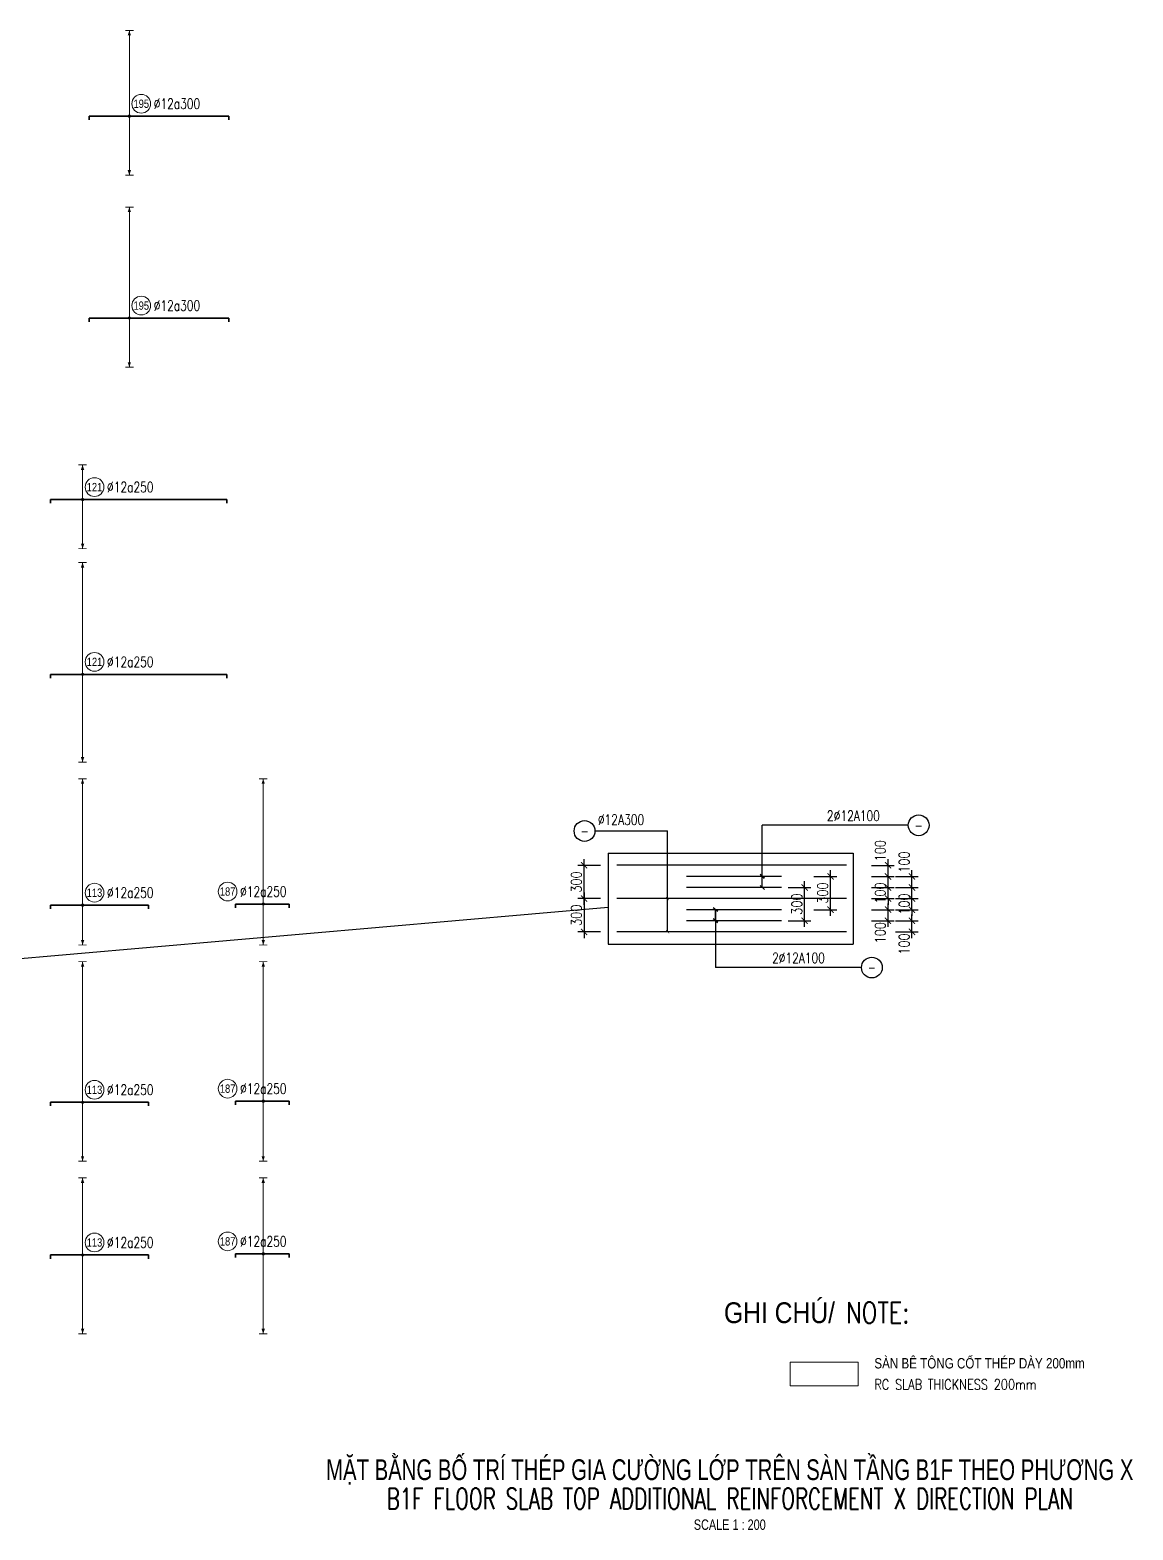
# Model space of a CAD drawing. Header units: millimetres. Extents: x -415354 to 883813, y -531490 to 486716.
# Drawn here: x 204506 to 257581, y -127241 to -55080 of the extents above; entities that cross this region are included whole.
import ezdxf
from ezdxf.enums import TextEntityAlignment as Align

# ---------------------------------------------------------------- set-up
doc = ezdxf.new("R2010")
doc.units = ezdxf.units.MM
doc.header["$MEASUREMENT"] = 0
doc.layers.get('Defpoints').update_dxf_attribs({"lineweight": 9})
for name, color, linetype in [('Concrete', 2, 'Continuous'), ('Dimension', 253, 'Continuous'), ('Leader', 6, 'Continuous'), ('Pointing Line', 6, 'Continuous'), ('Reinforcement', 4, 'Continuous'), ('Text25', 7, 'Continuous')]:
    doc.layers.add(name, color=color, linetype=linetype)
for name, color, linetype, lineweight in [('NDC_S_ANNO', 7, 'Continuous', 20), ('NDC_S_CONTINUOUS', 3, 'Continuous', 20), ('NDC_S_DIM', 1, 'Continuous', 15), ('NDC_S_ENG TEXT', 2, 'Continuous', 20), ('NDC_S_ENG TITLE', 3, 'Continuous', 20), ('NDC_S_REBAR', 4, 'Continuous', 35), ('NDC_S_TEXT SYMBOL', 7, 'Continuous', 20), ('NDC_S_VN TEXT', 7, 'Continuous', 20), ('NDC_S_VN TITLE', 6, 'Continuous', 35)]:
    doc.layers.add(name, color=color, linetype=linetype, lineweight=lineweight)
doc.styles.add('ARIAL', font='arial.ttf', dxfattribs={"width": 0.8})
doc.styles.add('NDC_ANNO', font='', dxfattribs={"width": 0.8})
doc.styles.add('NDC_EN TXT', font='romans.shx', dxfattribs={"width": 0.8})
doc.styles.add('NDC_VIE TXT', font='arial.ttf', dxfattribs={"width": 0.8})
doc.styles.add('VN-Romans', font='romans.shx', dxfattribs={"width": 0.8, "bigfont": 'vns.shx'})
doc.styles.get('NDC_ANNO').set_extended_font_data('Dotum')
doc.dimstyles.new('DIM25', dxfattribs={"dimtxt": 2.5, "dimasz": 1.5, "dimexe": 1.5, "dimexo": 1, "dimtad": 1, "dimtxsty": 'VN-Romans', "dimblk": 'ARCHTICK', "dimcen": 1.5, "dimdle": 1.5, "dimclrt": 7, "dimadec": 0, "dimazin": 0, "dimtfac": 1, "dimtix": 1, "dimtmove": 2, "dimatfit": 3, "dimfxl": 5, "dimfxlon": 1, "dimarcsym": 0})

# ---------------------------------------------------------------- blocks, each defined once
blk = doc.blocks.new('*U80')
h = blk.add_hatch(color=6)
edge = h.paths.add_edge_path()
edge.add_arc((-5.03, 0), 0.3, 0, 360)
at = {"layer": 'NDC_S_DIM', "color": 8}
for q in [(-5.03, 20.63), (-5.03, -14.17)]:
    blk.add_line((-5.03, 0), q, dxfattribs=at)
for points in [[(-6.03, 20.63, 0.2, 0.2, 0), (-4.03, 20.63, 0, 0, 0)], [(-6.03, -14.17, 0.2, 0.2, 0), (-4.03, -14.17, 0, 0, 0)]]:
    blk.add_lwpolyline(points, format="xyseb", dxfattribs=at)
at = {"layer": 'NDC_S_DIM'}
blk.add_circle((-2.16, 3), 2.25, dxfattribs=at)
at = {"layer": 'NDC_S_DIM', "color": 6}
blk.add_circle((-5.03, 0), 0.3, dxfattribs=at)
at = {"layer": 'NDC_S_DIM', "color": 8}
for points in [[(-5.43, 19.43), (-5.03, 20.63), (-4.63, 19.43)], [(-5.43, -12.97), (-5.03, -14.17), (-4.63, -12.97)]]:
    blk.add_solid(points, dxfattribs=at)
at = {"layer": 'NDC_S_REBAR'}
for p, q in [((0, 0), (-14.71, 0)), ((-14.71, 0), (-14.71, -0.9)), ((0, 0), (18.89, 0)), ((18.89, 0), (18.89, -0.9)), ((-14.71, -0.9), (-14.71, -0.9)), ((18.89, -0.9), (18.89, -0.9))]:
    blk.add_line(p, q, dxfattribs=at)
at = {"layer": 'NDC_S_VN TEXT', "style": 'ARIAL', "width": 0.8}
blk.add_attdef('KHT', text='', height=2, dxfattribs=at).set_placement((-2.16, 3), align=Align.MIDDLE_CENTER)
at = {"layer": 'NDC_S_VN TEXT', "color": 3, "style": 'NDC_EN TXT', "width": 0.75}
blk.add_attdef('DKT', (0.84, 1.75), '', height=2.5, dxfattribs=at)
blk = doc.blocks.new('*U67')
h = blk.add_hatch(color=6)
edge = h.paths.add_edge_path()
edge.add_arc((-5.03, 0), 0.3, 0, 360)
at = {"layer": 'NDC_S_DIM', "color": 8}
for q in [(-5.03, 26.69), (-5.03, -11.81)]:
    blk.add_line((-5.03, 0), q, dxfattribs=at)
for points in [[(-6.03, 26.69, 0.2, 0.2, 0), (-4.03, 26.69, 0, 0, 0)], [(-6.03, -11.81, 0.2, 0.2, 0), (-4.03, -11.81, 0, 0, 0)]]:
    blk.add_lwpolyline(points, format="xyseb", dxfattribs=at)
at = {"layer": 'NDC_S_DIM'}
blk.add_circle((-2.16, 3), 2.25, dxfattribs=at)
at = {"layer": 'NDC_S_DIM', "color": 6}
blk.add_circle((-5.03, 0), 0.3, dxfattribs=at)
at = {"layer": 'NDC_S_DIM', "color": 8}
for points in [[(-5.43, 25.49), (-5.03, 26.69), (-4.63, 25.49)], [(-5.43, -10.61), (-5.03, -11.81), (-4.63, -10.61)]]:
    blk.add_solid(points, dxfattribs=at)
at = {"layer": 'NDC_S_REBAR'}
for p, q in [((0, 0), (-14.71, 0)), ((-14.71, 0), (-14.71, -0.9)), ((0, 0), (18.89, 0)), ((18.89, 0), (18.89, -0.9)), ((-14.71, -0.9), (-14.71, -0.9)), ((18.89, -0.9), (18.89, -0.9))]:
    blk.add_line(p, q, dxfattribs=at)
at = {"layer": 'NDC_S_VN TEXT', "style": 'ARIAL', "width": 0.8}
blk.add_attdef('KHT', text='', height=2, dxfattribs=at).set_placement((-2.16, 3), align=Align.MIDDLE_CENTER)
at = {"layer": 'NDC_S_VN TEXT', "color": 3, "style": 'NDC_EN TXT', "width": 0.75}
blk.add_attdef('DKT', (0.84, 1.75), '', height=2.5, dxfattribs=at)
blk = doc.blocks.new('*U308')
h = blk.add_hatch(color=6)
edge = h.paths.add_edge_path()
edge.add_arc((-5.03, 0), 0.3, 0, 360)
at = {"layer": 'NDC_S_DIM', "color": 8}
for q in [(-5.03, 8.34), (-5.03, -11.81)]:
    blk.add_line((-5.03, 0), q, dxfattribs=at)
for points in [[(-6.03, 8.34, 0.2, 0.2, 0), (-4.03, 8.34, 0, 0, 0)], [(-6.03, -11.81, 0.2, 0.2, 0), (-4.03, -11.81, 0, 0, 0)]]:
    blk.add_lwpolyline(points, format="xyseb", dxfattribs=at)
at = {"layer": 'NDC_S_DIM'}
blk.add_circle((-2.16, 3), 2.25, dxfattribs=at)
at = {"layer": 'NDC_S_DIM', "color": 6}
blk.add_circle((-5.03, 0), 0.3, dxfattribs=at)
at = {"layer": 'NDC_S_DIM', "color": 8}
for points in [[(-5.43, 7.14), (-5.03, 8.34), (-4.63, 7.14)], [(-5.43, -10.61), (-5.03, -11.81), (-4.63, -10.61)]]:
    blk.add_solid(points, dxfattribs=at)
at = {"layer": 'NDC_S_REBAR'}
for p, q in [((0, 0), (-12.71, 0)), ((-12.71, 0), (-12.71, -0.9)), ((0, 0), (29.64, 0)), ((29.64, 0), (29.64, -0.9)), ((-12.71, -0.9), (-12.71, -0.9)), ((29.64, -0.9), (29.64, -0.9))]:
    blk.add_line(p, q, dxfattribs=at)
at = {"layer": 'NDC_S_VN TEXT', "style": 'ARIAL', "width": 0.8}
blk.add_attdef('KHT', text='', height=2, dxfattribs=at).set_placement((-2.16, 3), align=Align.MIDDLE_CENTER)
at = {"layer": 'NDC_S_VN TEXT', "color": 3, "style": 'NDC_EN TXT', "width": 0.75}
blk.add_attdef('DKT', (0.84, 1.75), '', height=2.5, dxfattribs=at)
blk = doc.blocks.new('*U314')
h = blk.add_hatch(color=6)
edge = h.paths.add_edge_path()
edge.add_arc((-5.03, 0), 0.3, 0, 360)
at = {"layer": 'NDC_S_DIM', "color": 8}
for q in [(-5.03, 26.89), (-5.03, -21.12)]:
    blk.add_line((-5.03, 0), q, dxfattribs=at)
for points in [[(-6.03, 26.89, 0.2, 0.2, 0), (-4.03, 26.89, 0, 0, 0)], [(-6.03, -21.12, 0.2, 0.2, 0), (-4.03, -21.12, 0, 0, 0)]]:
    blk.add_lwpolyline(points, format="xyseb", dxfattribs=at)
at = {"layer": 'NDC_S_DIM'}
blk.add_circle((-2.16, 3), 2.25, dxfattribs=at)
at = {"layer": 'NDC_S_DIM', "color": 6}
blk.add_circle((-5.03, 0), 0.3, dxfattribs=at)
at = {"layer": 'NDC_S_DIM', "color": 8}
for points in [[(-5.43, 25.69), (-5.03, 26.89), (-4.63, 25.69)], [(-5.43, -19.92), (-5.03, -21.12), (-4.63, -19.92)]]:
    blk.add_solid(points, dxfattribs=at)
at = {"layer": 'NDC_S_REBAR'}
for p, q in [((0, 0), (-12.71, 0)), ((-12.71, 0), (-12.71, -0.9)), ((0, 0), (29.64, 0)), ((29.64, 0), (29.64, -0.9)), ((-12.71, -0.9), (-12.71, -0.9)), ((29.64, -0.9), (29.64, -0.9))]:
    blk.add_line(p, q, dxfattribs=at)
at = {"layer": 'NDC_S_VN TEXT', "style": 'ARIAL', "width": 0.8}
blk.add_attdef('KHT', text='', height=2, dxfattribs=at).set_placement((-2.16, 3), align=Align.MIDDLE_CENTER)
at = {"layer": 'NDC_S_VN TEXT', "color": 3, "style": 'NDC_EN TXT', "width": 0.75}
blk.add_attdef('DKT', (0.84, 1.75), '', height=2.5, dxfattribs=at)
blk = doc.blocks.new('*U318')
h = blk.add_hatch(color=6)
edge = h.paths.add_edge_path()
edge.add_arc((-5.03, 0), 0.3, 0, 360)
at = {"layer": 'NDC_S_DIM', "color": 8}
for q in [(-5.03, 30.39), (-5.03, -9.59)]:
    blk.add_line((-5.03, 0), q, dxfattribs=at)
for points in [[(-6.03, 30.39, 0.2, 0.2, 0), (-4.03, 30.39, 0, 0, 0)], [(-6.03, -9.59, 0.2, 0.2, 0), (-4.03, -9.59, 0, 0, 0)]]:
    blk.add_lwpolyline(points, format="xyseb", dxfattribs=at)
at = {"layer": 'NDC_S_DIM'}
blk.add_circle((-2.16, 3), 2.25, dxfattribs=at)
at = {"layer": 'NDC_S_DIM', "color": 6}
blk.add_circle((-5.03, 0), 0.3, dxfattribs=at)
at = {"layer": 'NDC_S_DIM', "color": 8}
for points in [[(-5.43, 29.19), (-5.03, 30.39), (-4.63, 29.19)], [(-5.43, -8.39), (-5.03, -9.59), (-4.63, -8.39)]]:
    blk.add_solid(points, dxfattribs=at)
at = {"layer": 'NDC_S_REBAR'}
for p, q in [((0, 0), (-12.71, 0)), ((-12.71, 0), (-12.71, -0.9)), ((0, 0), (10.79, 0)), ((10.79, 0), (10.79, -0.9)), ((-12.71, -0.9), (-12.71, -0.9)), ((10.79, -0.9), (10.79, -0.9))]:
    blk.add_line(p, q, dxfattribs=at)
at = {"layer": 'NDC_S_VN TEXT', "style": 'ARIAL', "width": 0.8}
blk.add_attdef('KHT', text='', height=2, dxfattribs=at).set_placement((-2.16, 3), align=Align.MIDDLE_CENTER)
at = {"layer": 'NDC_S_VN TEXT', "color": 3, "style": 'NDC_EN TXT', "width": 0.75}
blk.add_attdef('DKT', (0.84, 1.75), '', height=2.5, dxfattribs=at)
blk = doc.blocks.new('*U320')
h = blk.add_hatch(color=6)
edge = h.paths.add_edge_path()
edge.add_arc((-5.03, 0), 0.3, 0, 360)
at = {"layer": 'NDC_S_DIM', "color": 8}
for q in [(-5.03, 30.13), (-5.03, -9.86)]:
    blk.add_line((-5.03, 0), q, dxfattribs=at)
for points in [[(-6.03, 30.13, 0.2, 0.2, 0), (-4.03, 30.13, 0, 0, 0)], [(-6.03, -9.86, 0.2, 0.2, 0), (-4.03, -9.86, 0, 0, 0)]]:
    blk.add_lwpolyline(points, format="xyseb", dxfattribs=at)
at = {"layer": 'NDC_S_DIM'}
blk.add_circle((-13.6, 3), 2.25, dxfattribs=at)
at = {"layer": 'NDC_S_DIM', "color": 6}
blk.add_circle((-5.03, 0), 0.3, dxfattribs=at)
at = {"layer": 'NDC_S_DIM', "color": 8}
for points in [[(-5.43, 28.93), (-5.03, 30.13), (-4.63, 28.93)], [(-5.43, -8.66), (-5.03, -9.86), (-4.63, -8.66)]]:
    blk.add_solid(points, dxfattribs=at)
at = {"layer": 'NDC_S_REBAR'}
for p, q in [((0, 0), (-11.68, 0)), ((-11.68, 0), (-11.68, -0.9)), ((0, 0), (1.17, 0)), ((1.17, 0), (1.17, -0.9)), ((-11.68, -0.9), (-11.68, -0.9)), ((1.17, -0.9), (1.17, -0.9))]:
    blk.add_line(p, q, dxfattribs=at)
at = {"layer": 'NDC_S_VN TEXT', "style": 'ARIAL', "width": 0.8}
blk.add_attdef('KHT', text='', height=2, dxfattribs=at).set_placement((-13.6, 3), align=Align.MIDDLE_CENTER)
at = {"layer": 'NDC_S_VN TEXT', "color": 3, "style": 'NDC_EN TXT', "width": 0.75}
blk.add_attdef('DKT', (-10.6, 1.75), '', height=2.5, dxfattribs=at)
blk = doc.blocks.new('*U324')
h = blk.add_hatch(color=6)
edge = h.paths.add_edge_path()
edge.add_arc((-5.03, 0), 0.3, 0, 360)
at = {"layer": 'NDC_S_DIM', "color": 8}
for q in [(-5.03, 33.81), (-5.03, -14.19)]:
    blk.add_line((-5.03, 0), q, dxfattribs=at)
for points in [[(-6.03, 33.81, 0.2, 0.2, 0), (-4.03, 33.81, 0, 0, 0)], [(-6.03, -14.19, 0.2, 0.2, 0), (-4.03, -14.19, 0, 0, 0)]]:
    blk.add_lwpolyline(points, format="xyseb", dxfattribs=at)
at = {"layer": 'NDC_S_DIM'}
blk.add_circle((-2.16, 3), 2.25, dxfattribs=at)
at = {"layer": 'NDC_S_DIM', "color": 6}
blk.add_circle((-5.03, 0), 0.3, dxfattribs=at)
at = {"layer": 'NDC_S_DIM', "color": 8}
for points in [[(-5.43, 32.61), (-5.03, 33.81), (-4.63, 32.61)], [(-5.43, -12.99), (-5.03, -14.19), (-4.63, -12.99)]]:
    blk.add_solid(points, dxfattribs=at)
at = {"layer": 'NDC_S_REBAR'}
for p, q in [((0, 0), (-12.71, 0)), ((-12.71, 0), (-12.71, -0.9)), ((0, 0), (10.79, 0)), ((10.79, 0), (10.79, -0.9)), ((-12.71, -0.9), (-12.71, -0.9)), ((10.79, -0.9), (10.79, -0.9))]:
    blk.add_line(p, q, dxfattribs=at)
at = {"layer": 'NDC_S_VN TEXT', "style": 'ARIAL', "width": 0.8}
blk.add_attdef('KHT', text='', height=2, dxfattribs=at).set_placement((-2.16, 3), align=Align.MIDDLE_CENTER)
at = {"layer": 'NDC_S_VN TEXT', "color": 3, "style": 'NDC_EN TXT', "width": 0.75}
blk.add_attdef('DKT', (0.84, 1.75), '', height=2.5, dxfattribs=at)
blk = doc.blocks.new('*U322')
h = blk.add_hatch(color=6)
edge = h.paths.add_edge_path()
edge.add_arc((-5.03, 0), 0.3, 0, 360)
at = {"layer": 'NDC_S_DIM', "color": 8}
for q in [(-5.03, 33.54), (-5.03, -14.46)]:
    blk.add_line((-5.03, 0), q, dxfattribs=at)
for points in [[(-6.03, 33.54, 0.2, 0.2, 0), (-4.03, 33.54, 0, 0, 0)], [(-6.03, -14.46, 0.2, 0.2, 0), (-4.03, -14.46, 0, 0, 0)]]:
    blk.add_lwpolyline(points, format="xyseb", dxfattribs=at)
at = {"layer": 'NDC_S_DIM'}
blk.add_circle((-13.6, 3), 2.25, dxfattribs=at)
at = {"layer": 'NDC_S_DIM', "color": 6}
blk.add_circle((-5.03, 0), 0.3, dxfattribs=at)
at = {"layer": 'NDC_S_DIM', "color": 8}
for points in [[(-5.43, 32.34), (-5.03, 33.54), (-4.63, 32.34)], [(-5.43, -13.26), (-5.03, -14.46), (-4.63, -13.26)]]:
    blk.add_solid(points, dxfattribs=at)
at = {"layer": 'NDC_S_REBAR'}
for p, q in [((0, 0), (-11.68, 0)), ((-11.68, 0), (-11.68, -0.9)), ((0, 0), (1.17, 0)), ((1.17, 0), (1.17, -0.9)), ((-11.68, -0.9), (-11.68, -0.9)), ((1.17, -0.9), (1.17, -0.9))]:
    blk.add_line(p, q, dxfattribs=at)
at = {"layer": 'NDC_S_VN TEXT', "style": 'ARIAL', "width": 0.8}
blk.add_attdef('KHT', text='', height=2, dxfattribs=at).set_placement((-13.6, 3), align=Align.MIDDLE_CENTER)
at = {"layer": 'NDC_S_VN TEXT', "color": 3, "style": 'NDC_EN TXT', "width": 0.75}
blk.add_attdef('DKT', (-10.6, 1.75), '', height=2.5, dxfattribs=at)
blk = doc.blocks.new('*U323')
h = blk.add_hatch(color=6)
edge = h.paths.add_edge_path()
edge.add_arc((-5.03, 0), 0.3, 0, 360)
at = {"layer": 'NDC_S_DIM', "color": 8}
for q in [(-5.03, 18.55), (-5.03, -18.95)]:
    blk.add_line((-5.03, 0), q, dxfattribs=at)
for points in [[(-6.03, 18.55, 0.2, 0.2, 0), (-4.03, 18.55, 0, 0, 0)], [(-6.03, -18.95, 0.2, 0.2, 0), (-4.03, -18.95, 0, 0, 0)]]:
    blk.add_lwpolyline(points, format="xyseb", dxfattribs=at)
at = {"layer": 'NDC_S_DIM'}
blk.add_circle((-2.16, 3), 2.25, dxfattribs=at)
at = {"layer": 'NDC_S_DIM', "color": 6}
blk.add_circle((-5.03, 0), 0.3, dxfattribs=at)
at = {"layer": 'NDC_S_DIM', "color": 8}
for points in [[(-5.43, 17.35), (-5.03, 18.55), (-4.63, 17.35)], [(-5.43, -17.75), (-5.03, -18.95), (-4.63, -17.75)]]:
    blk.add_solid(points, dxfattribs=at)
at = {"layer": 'NDC_S_REBAR'}
for p, q in [((0, 0), (-12.71, 0)), ((-12.71, 0), (-12.71, -0.9)), ((0, 0), (10.79, 0)), ((10.79, 0), (10.79, -0.9)), ((-12.71, -0.9), (-12.71, -0.9)), ((10.79, -0.9), (10.79, -0.9))]:
    blk.add_line(p, q, dxfattribs=at)
at = {"layer": 'NDC_S_VN TEXT', "style": 'ARIAL', "width": 0.8}
blk.add_attdef('KHT', text='', height=2, dxfattribs=at).set_placement((-2.16, 3), align=Align.MIDDLE_CENTER)
at = {"layer": 'NDC_S_VN TEXT', "color": 3, "style": 'NDC_EN TXT', "width": 0.75}
blk.add_attdef('DKT', (0.84, 1.75), '', height=2.5, dxfattribs=at)
blk = doc.blocks.new('*U321')
h = blk.add_hatch(color=6)
edge = h.paths.add_edge_path()
edge.add_arc((-5.03, 0), 0.3, 0, 360)
at = {"layer": 'NDC_S_DIM', "color": 8}
for q in [(-5.03, 18.28), (-5.03, -19.22)]:
    blk.add_line((-5.03, 0), q, dxfattribs=at)
for points in [[(-6.03, 18.28, 0.2, 0.2, 0), (-4.03, 18.28, 0, 0, 0)], [(-6.03, -19.22, 0.2, 0.2, 0), (-4.03, -19.22, 0, 0, 0)]]:
    blk.add_lwpolyline(points, format="xyseb", dxfattribs=at)
at = {"layer": 'NDC_S_DIM'}
blk.add_circle((-13.6, 3), 2.25, dxfattribs=at)
at = {"layer": 'NDC_S_DIM', "color": 6}
blk.add_circle((-5.03, 0), 0.3, dxfattribs=at)
at = {"layer": 'NDC_S_DIM', "color": 8}
for points in [[(-5.43, 17.08), (-5.03, 18.28), (-4.63, 17.08)], [(-5.43, -18.02), (-5.03, -19.22), (-4.63, -18.02)]]:
    blk.add_solid(points, dxfattribs=at)
at = {"layer": 'NDC_S_REBAR'}
for p, q in [((0, 0), (-11.68, 0)), ((-11.68, 0), (-11.68, -0.9)), ((0, 0), (1.17, 0)), ((1.17, 0), (1.17, -0.9)), ((-11.68, -0.9), (-11.68, -0.9)), ((1.17, -0.9), (1.17, -0.9))]:
    blk.add_line(p, q, dxfattribs=at)
at = {"layer": 'NDC_S_VN TEXT', "style": 'ARIAL', "width": 0.8}
blk.add_attdef('KHT', text='', height=2, dxfattribs=at).set_placement((-13.6, 3), align=Align.MIDDLE_CENTER)
at = {"layer": 'NDC_S_VN TEXT', "color": 3, "style": 'NDC_EN TXT', "width": 0.75}
blk.add_attdef('DKT', (-10.6, 1.75), '', height=2.5, dxfattribs=at)
blk = doc.blocks.new('Drawing name_symbol')
at = {"layer": 'NDC_S_ENG TITLE', "style": 'NDC_EN TXT', "width": 0.8}
blk.add_attdef('SECTDET1', text='', height=5, dxfattribs=at).set_placement((0, 1.01), align=Align.CENTER)
at = {"layer": 'NDC_S_TEXT SYMBOL', "lineweight": 25, "style": 'NDC_ANNO', "width": 0.8}
blk.add_attdef('SSCALE', text='', height=2.5, dxfattribs=at).set_placement((0, -4), align=Align.CENTER)
at = {"layer": 'NDC_S_VN TITLE', "style": 'NDC_VIE TXT', "width": 0.8}
blk.add_attdef('SECTDET2', text='', height=5, dxfattribs=at).set_placement((0, 7.97), align=Align.CENTER)
blk = doc.blocks.new('_ArchTick')
at = {"color": 0, "linetype": 'ByBlock', "const_width": 0.15}
blk.add_lwpolyline([(-0.5, -0.5), (0.5, 0.5)], dxfattribs=at)
blk = doc.blocks.new('*D851')
at = {"layer": 'Defpoints', "color": 0, "transparency": 16777216}
for p in [(-1131, 133), (-1422, -267), (-1131, -267)]:
    blk.add_point(p, dxfattribs=at)
at = {"layer": 'Dimension', "color": 0, "lineweight": -2, "transparency": 16777216}
for p, q in [((-1422, 208), (-1422, -342)), ((-1222, 133), (-1497, 133)), ((-1222, -267), (-1497, -267))]:
    blk.add_line(p, q, dxfattribs=at)
at = {"layer": 'Dimension', "color": 0, "lineweight": -2, "transparency": 16777216, "xscale": 75, "yscale": 75, "zscale": 75}
for p, rotation in [((-1422, 133), 90), ((-1422, -267), 270)]:
    blk.add_blockref('_ArchTick', p, dxfattribs=dict(at, rotation=rotation))
at = {"layer": 'Dimension', "color": 7, "transparency": 16777216, "insert": (-1515, -67), "char_height": 125, "attachment_point": 5, "rotation": 90, "style": 'VN-Romans'}
blk.add_mtext('300', dxfattribs=at)
blk = doc.blocks.new('*D852')
at = {"layer": 'Defpoints', "color": 0, "transparency": 16777216}
for p in [(-1422, 533), (-1131, 533), (-1131, 133)]:
    blk.add_point(p, dxfattribs=at)
at = {"layer": 'Dimension', "color": 0, "lineweight": -2, "transparency": 16777216}
for p, q in [((-1422, 58), (-1422, 608)), ((-1222, 533), (-1497, 533)), ((-1222, 133), (-1497, 133))]:
    blk.add_line(p, q, dxfattribs=at)
at = {"layer": 'Dimension', "color": 0, "lineweight": -2, "transparency": 16777216, "xscale": 75, "yscale": 75, "zscale": 75}
for p, rotation in [((-1422, 533), 90), ((-1422, 133), 270)]:
    blk.add_blockref('_ArchTick', p, dxfattribs=dict(at, rotation=rotation))
at = {"layer": 'Dimension', "color": 7, "transparency": 16777216, "insert": (-1515, 333), "char_height": 125, "attachment_point": 5, "rotation": 90, "style": 'VN-Romans'}
blk.add_mtext('300', dxfattribs=at)
blk = doc.blocks.new('*D853')
at = {"layer": 'Defpoints', "color": 0, "transparency": 16777216}
for p in [(954, -133), (2523, -133), (1736, -267)]:
    blk.add_point(p, dxfattribs=at)
at = {"layer": 'Dimension', "color": 0, "lineweight": -2, "transparency": 16777216}
for p, q in [((2323, -133), (2598, -133)), ((2523, -342), (2523, -58)), ((2323, -267), (2598, -267))]:
    blk.add_line(p, q, dxfattribs=at)
at = {"layer": 'Dimension', "color": 0, "lineweight": -2, "transparency": 16777216, "xscale": 75, "yscale": 75, "zscale": 75}
for p, rotation in [((2523, -133), 90), ((2523, -267), 270)]:
    blk.add_blockref('_ArchTick', p, dxfattribs=dict(at, rotation=rotation))
at = {"layer": 'Dimension', "color": 7, "transparency": 16777216, "insert": (2429, -413), "char_height": 125, "attachment_point": 5, "rotation": 90, "style": 'VN-Romans'}
blk.add_mtext('100', dxfattribs=at)
blk = doc.blocks.new('*D854')
at = {"layer": 'Defpoints', "color": 0, "transparency": 16777216}
for p in [(954, 0), (954, -133), (2235, 0)]:
    blk.add_point(p, dxfattribs=at)
at = {"layer": 'Dimension', "color": 0, "lineweight": -2, "transparency": 16777216}
for p, q in [((2235, -208), (2235, 75)), ((2035, 0), (2310, 0)), ((2035, -133), (2310, -133))]:
    blk.add_line(p, q, dxfattribs=at)
at = {"layer": 'Dimension', "color": 0, "lineweight": -2, "transparency": 16777216, "xscale": 75, "yscale": 75, "zscale": 75}
for p, rotation in [((2235, 0), 90), ((2235, -133), 270)]:
    blk.add_blockref('_ArchTick', p, dxfattribs=dict(at, rotation=rotation))
at = {"layer": 'Dimension', "color": 7, "transparency": 16777216, "insert": (2141, -278), "char_height": 125, "attachment_point": 5, "rotation": 90, "style": 'VN-Romans'}
blk.add_mtext('100', dxfattribs=at)
blk = doc.blocks.new('*D855')
at = {"layer": 'Defpoints', "color": 0, "transparency": 16777216}
for p in [(1736, 133), (2523, 133), (954, 0)]:
    blk.add_point(p, dxfattribs=at)
at = {"layer": 'Dimension', "color": 0, "lineweight": -2, "transparency": 16777216}
for p, q in [((2523, 133), (2523, 208)), ((2323, 133), (2598, 133)), ((2523, 0), (2523, 133)), ((2323, 0), (2598, 0)), ((2523, 0), (2523, -75))]:
    blk.add_line(p, q, dxfattribs=at)
at = {"layer": 'Dimension', "color": 0, "lineweight": -2, "transparency": 16777216, "xscale": 75, "yscale": 75, "zscale": 75}
for p, rotation in [((2523, 133), 270), ((2523, 0), 90)]:
    blk.add_blockref('_ArchTick', p, dxfattribs=dict(at, rotation=rotation))
at = {"layer": 'Dimension', "color": 7, "transparency": 16777216, "insert": (2429, 67), "char_height": 125, "attachment_point": 5, "rotation": 90, "style": 'VN-Romans'}
blk.add_mtext('100', dxfattribs=at)
blk = doc.blocks.new('*D856')
at = {"layer": 'Defpoints', "color": 0, "transparency": 16777216}
for p in [(954, 267), (2235, 267), (1736, 133)]:
    blk.add_point(p, dxfattribs=at)
at = {"layer": 'Dimension', "color": 0, "lineweight": -2, "transparency": 16777216}
for p, q in [((2035, 267), (2310, 267)), ((2235, 267), (2235, 342)), ((2235, 133), (2235, 267)), ((2035, 133), (2310, 133)), ((2235, 133), (2235, 58))]:
    blk.add_line(p, q, dxfattribs=at)
at = {"layer": 'Dimension', "color": 0, "lineweight": -2, "transparency": 16777216, "xscale": 75, "yscale": 75, "zscale": 75}
for p, rotation in [((2235, 267), 270), ((2235, 133), 90)]:
    blk.add_blockref('_ArchTick', p, dxfattribs=dict(at, rotation=rotation))
at = {"layer": 'Dimension', "color": 7, "transparency": 16777216, "insert": (2141, 200), "char_height": 125, "attachment_point": 5, "rotation": 90, "style": 'VN-Romans'}
blk.add_mtext('100', dxfattribs=at)
blk = doc.blocks.new('*D857')
at = {"layer": 'Defpoints', "color": 0, "transparency": 16777216}
for p in [(954, 400), (2523, 400), (954, 267)]:
    blk.add_point(p, dxfattribs=at)
at = {"layer": 'Dimension', "color": 0, "lineweight": -2, "transparency": 16777216}
for p, q in [((2323, 400), (2598, 400)), ((2523, 192), (2523, 475)), ((2323, 267), (2598, 267))]:
    blk.add_line(p, q, dxfattribs=at)
at = {"layer": 'Dimension', "color": 0, "lineweight": -2, "transparency": 16777216, "xscale": 75, "yscale": 75, "zscale": 75}
for p, rotation in [((2523, 400), 90), ((2523, 267), 270)]:
    blk.add_blockref('_ArchTick', p, dxfattribs=dict(at, rotation=rotation))
at = {"layer": 'Dimension', "color": 7, "transparency": 16777216, "insert": (2429, 572), "char_height": 125, "attachment_point": 5, "rotation": 90, "style": 'VN-Romans'}
blk.add_mtext('100', dxfattribs=at)
blk = doc.blocks.new('*D858')
at = {"layer": 'Defpoints', "color": 0, "transparency": 16777216}
for p in [(954, 400), (1736, 533), (2235, 533)]:
    blk.add_point(p, dxfattribs=at)
at = {"layer": 'Dimension', "color": 0, "lineweight": -2, "transparency": 16777216}
for p, q in [((2235, 325), (2235, 608)), ((2035, 533), (2310, 533)), ((2035, 400), (2310, 400))]:
    blk.add_line(p, q, dxfattribs=at)
at = {"layer": 'Dimension', "color": 0, "lineweight": -2, "transparency": 16777216, "xscale": 75, "yscale": 75, "zscale": 75}
for p, rotation in [((2235, 533), 90), ((2235, 400), 270)]:
    blk.add_blockref('_ArchTick', p, dxfattribs=dict(at, rotation=rotation))
at = {"layer": 'Dimension', "color": 7, "transparency": 16777216, "insert": (2141, 709), "char_height": 125, "attachment_point": 5, "rotation": 90, "style": 'VN-Romans'}
blk.add_mtext('100', dxfattribs=at)
blk = doc.blocks.new('*D859')
at = {"layer": 'Defpoints', "color": 0, "transparency": 16777216}
for p in [(946, 267), (1232, 267), (954, -133)]:
    blk.add_point(p, dxfattribs=at)
at = {"layer": 'Dimension', "color": 0, "lineweight": -2, "transparency": 16777216}
for p, q in [((1032, 267), (1307, 267)), ((1232, -208), (1232, 342)), ((1032, -133), (1307, -133))]:
    blk.add_line(p, q, dxfattribs=at)
at = {"layer": 'Dimension', "color": 0, "lineweight": -2, "transparency": 16777216, "xscale": 75, "yscale": 75, "zscale": 75}
for p, rotation in [((1232, 267), 90), ((1232, -133), 270)]:
    blk.add_blockref('_ArchTick', p, dxfattribs=dict(at, rotation=rotation))
at = {"layer": 'Dimension', "color": 7, "transparency": 16777216, "insert": (1138, 67), "char_height": 125, "attachment_point": 5, "rotation": 90, "style": 'VN-Romans'}
blk.add_mtext('300', dxfattribs=at)
blk = doc.blocks.new('*D860')
at = {"layer": 'Defpoints', "color": 0, "transparency": 16777216}
for p in [(954, 400), (1543, 400), (954, 0)]:
    blk.add_point(p, dxfattribs=at)
at = {"layer": 'Dimension', "color": 0, "lineweight": -2, "transparency": 16777216}
for p, q in [((1343, 400), (1618, 400)), ((1543, -75), (1543, 475)), ((1343, 0), (1618, 0))]:
    blk.add_line(p, q, dxfattribs=at)
at = {"layer": 'Dimension', "color": 0, "lineweight": -2, "transparency": 16777216, "xscale": 75, "yscale": 75, "zscale": 75}
for p, rotation in [((1543, 400), 90), ((1543, 0), 270)]:
    blk.add_blockref('_ArchTick', p, dxfattribs=dict(at, rotation=rotation))
at = {"layer": 'Dimension', "color": 7, "transparency": 16777216, "insert": (1449, 200), "char_height": 125, "attachment_point": 5, "rotation": 90, "style": 'VN-Romans'}
blk.add_mtext('300', dxfattribs=at)
blk = doc.blocks.new('A$C39A826EE')
at = {"layer": 'Concrete'}
for p, q in [((-1131.3, 679.1), (1816.4, 679.1)), ((-1131.3, 679.1), (-1131.3, -414.7)), ((1816.4, 679.1), (1816.4, -414.7)), ((-1131.3, -414.7), (1816.4, -414.7))]:
    blk.add_line(p, q, dxfattribs=at)
at = {"layer": 'Pointing Line'}
for p, q in [((2478.7, 1014.9), (722.2, 1014.9)), ((722.2, 266.7), (722.2, 1014.9)), ((749.2, 377.7), (695.3, 422.3)), ((749.2, 244.4), (695.3, 289)), ((185.9, -22.3), (131.9, 22.3)), ((185.9, -155.6), (131.9, -111)), ((158.9, 0), (158.9, -696.5))]:
    blk.add_line(p, q, dxfattribs=at)
blk.add_circle((2603.7, 1014.9), 125, dxfattribs=at)
at = {"layer": 'Reinforcement'}
for points in [[(1735.8, 533.3), (-1027.7, 533.3)], [(953.8, 400), (-189.5, 400)], [(953.8, 266.7), (-189.5, 266.7)], [(1735.8, 133.3), (-1027.7, 133.3)], [(953.8, 0), (-189.5, 0)], [(953.8, -133.3), (-189.5, -133.3)], [(1735.8, -266.7), (-1027.7, -266.7)]]:
    blk.add_lwpolyline(points, dxfattribs=at)
at = {"layer": 'Text25', "style": 'VN-Romans', "width": 0.6, "flags": 8}
blk.add_attdef('00%%C10', text='', height=125, dxfattribs=at).set_placement((1645.5, 1016.7), align=Align.BOTTOM_CENTER)
at = {"layer": 'Text25', "style": 'VN-Romans', "width": 0.7}
blk.add_attdef('#', text='', height=125, dxfattribs=at).set_placement((2603.7, 1014.9), align=Align.MIDDLE)
at = {"layer": 'Text25', "style": 'VN-Romans', "width": 0.6}
blk.add_attdef('A200', text='', height=125, dxfattribs=at).set_placement((1645.5, 975), align=Align.TOP_CENTER)
at = {"layer": 'Dimension'}
for base, p1, p2, picture, middle in [((2234.6, 533.3), (953.8, 400), (1735.8, 533.3), '*D858', (2140.9, 708.8)), ((2522.7, 400), (953.8, 266.7), (953.8, 400), '*D857', (2429, 571.8)), ((2234.6, 0), (953.8, -133.3), (953.8, 0), '*D854', (2140.9, -278.2)), ((2522.7, -133.3), (1735.8, -266.7), (953.8, -133.3), '*D853', (2429, -413.2))]:
    dim = blk.add_linear_dim(base=base, p1=p1, p2=p2, angle=90, dimstyle='DIM25', override={"dimscale": 50, "dimdec": 0, "dimlfac": 0.75, "dimtdec": 0, "dimfxl": 4, "dimarcsym": 1}, dxfattribs=at)
    dim.commit()
    dim.dimension.update_dxf_attribs({"geometry": picture, "text_midpoint": middle, "dimtype": 128})
for base, p1, p2, angle, picture, middle in [((-1421.7, 533.3), (-1131.3, 133.3), (-1131.3, 533.3), 270, '*D852', (-1515.5, 333.3)), ((1542.7, 400), (953.8, 0), (953.8, 400), 90, '*D860', (1448.9, 200)), ((-1421.7, -266.7), (-1131.3, 133.3), (-1131.3, -266.7), 90, '*D851', (-1515.5, -66.7)), ((1231.9, 266.7), (953.8, -133.3), (945.6, 266.7), 90, '*D859', (1138.2, 66.7)), ((2234.6, 266.7), (1735.8, 133.3), (953.8, 266.7), 90, '*D856', (2140.9, 200)), ((2522.7, 133.3), (953.8, 0), (1735.8, 133.3), 90, '*D855', (2429, 66.7))]:
    dim = blk.add_linear_dim(base=base, p1=p1, p2=p2, angle=angle, dimstyle='DIM25', override={"dimscale": 50, "dimdec": 0, "dimlfac": 0.75, "dimtdec": 0, "dimfxl": 4, "dimarcsym": 1}, dxfattribs=at)
    dim.commit()
    dim.dimension.update_dxf_attribs({"geometry": picture, "text_midpoint": middle})
at = {"layer": 'Leader'}
for points, override in [([(722.2, 400), (722.2, 585.1)], {"dimscale": 75, "dimasz": 0.65, "dimtad": 0, "dimldrblk": 'Oblique'}), ([(-416.9, 133.3), (-416.9, 533.3)], {"dimscale": 75, "dimasz": 0.5, "dimtad": 0, "dimldrblk": 'ArchTick'}), ([(-416.9, -266.7), (-416.9, 133.3)], {"dimscale": 75, "dimasz": 0.5, "dimtad": 0, "dimldrblk": 'ArchTick'}), ([(158.9, -133.3), (158.9, 0)], {"dimscale": 75, "dimasz": 0.65, "dimtad": 0, "dimldrblk": 'Oblique'})]:
    blk.add_leader(points, dimstyle='DIM25', override=override, dxfattribs=at)

msp = doc.modelspace()

# ---------------------------------------------------------------- linework, layer by layer
msp.add_line((232328, -97298.8), (170365.8, -102691.8))
at = {"layer": 'NDC_S_CONTINUOUS'}
msp.add_lwpolyline([(241076.7, -119159.2), (244354.5, -119159.2), (244354.5, -120311.4), (241076.7, -120311.4)], close=True, dxfattribs=at)
at = {"layer": 'Pointing Line'}
for p, q in [((231690.7, -93613.5), (235185.6, -93613.5)), ((235185.6, -95265.3), (235185.6, -93613.5)), ((246767.9, -93339), (239742.2, -93339)), ((244514.6, -100184.5), (237488.8, -100184.5))]:
    msp.add_line(p, q, dxfattribs=at)
for centre in [(247267.9, -93339), (231190.7, -93613.5), (245014.6, -100184.5)]:
    msp.add_circle(centre, 500, dxfattribs=at)

# ---------------------------------------------------------------- block references
at = {"xscale": 200, "yscale": 200, "zscale": 200}
for name, p, values in [('*U80', (210292.4, -59226.8), {'KHT': '195', 'DKT': '%%c12a300'}), ('*U67', (210292.4, -68937.8), {'KHT': '195', 'DKT': '%%c12a300'}), ('*U308', (208042.4, -77668.8), {'KHT': '121', 'DKT': '%%c12a250'}), ('*U314', (208042.4, -86077.7), {'KHT': '121', 'DKT': '%%c12a250'}), ('*U318', (208042.4, -97181.1), {'KHT': '113', 'DKT': '%%c12a250'}), ('*U320', (216735.7, -97127.1), {'KHT': '187', 'DKT': '%%c12a250'}), ('*U324', (208042.4, -106662.8), {'KHT': '113', 'DKT': '%%c12a250'}), ('*U322', (216735.7, -106608.8), {'KHT': '187', 'DKT': '%%c12a250'}), ('*U323', (208042.4, -114009.8), {'KHT': '113', 'DKT': '%%c12a250'}), ('*U321', (216735.7, -113955.8), {'KHT': '187', 'DKT': '%%c12a250'})]:
    msp.add_blockref(name, p, dxfattribs=at).add_auto_attribs(values)
at = {"xscale": 4, "yscale": 4, "zscale": 4}
msp.add_blockref('A$C39A826EE', (236853.2, -97398.6), dxfattribs=at)
at = {"layer": 'NDC_S_ANNO'}
ref = msp.add_blockref('Drawing name_symbol', (238178.4, -126433.9), dxfattribs=dict(at, xscale=200, yscale=200, zscale=200))
ref.add_attrib('SECTDET1', 'B1F FLOOR SLAB TOP ADDITIONAL REINFORCEMENT X DIRECTION PLAN', dxfattribs={"layer": 'NDC_S_ENG TITLE', "height": 1000, "style": 'NDC_EN TXT', "width": 0.7}).set_placement((238178.4, -126231.6), align=Align.CENTER)
ref.add_attrib('SECTDET2', 'MẶT BẰNG BỐ TRÍ THÉP GIA CƯỜNG LỚP TRÊN SÀN TẦNG B1F THEO PHƯƠNG X', dxfattribs={"layer": 'NDC_S_VN TITLE', "height": 1000, "style": 'NDC_VIE TXT', "width": 0.7}).set_placement((238178.4, -124839.7), align=Align.CENTER)
ref.add_attrib('SSCALE', 'SCALE 1 : 200', dxfattribs={"layer": 'NDC_S_TEXT SYMBOL', "lineweight": 25, "height": 500, "style": 'NDC_ANNO', "width": 0.8}).set_placement((238178.4, -127233.7), align=Align.CENTER)

# ---------------------------------------------------------------- texts
at = {"layer": 'NDC_S_ENG TEXT', "attachment_point": 1, "line_spacing_factor": 0.7, "style": 'NDC_EN TXT'}
for s, insert, char_height in [('NOTE:', (243769.1, -116287.9), 1000), ('RC SLAB THICKNESS 200mm', (245135.7, -119988.3), 500)]:
    msp.add_mtext_dynamic_manual_height_columns(s, width=14868.7, gutter_width=13.3, heights=[0], dxfattribs=dict(at, insert=insert, char_height=char_height))
at = {"layer": 'NDC_S_VN TEXT', "style": 'NDC_VIE TXT', "width": 0.85}
msp.add_text('GHI CHÚ/', height=1000, dxfattribs=at).set_placement((237897.9, -116287.9), align=Align.TOP_LEFT)
at = {"layer": 'NDC_S_VN TEXT', "insert": (245135.7, -118970.3), "char_height": 500, "attachment_point": 1, "style": 'NDC_VIE TXT'}
msp.add_mtext_dynamic_manual_height_columns('SÀN BÊ TÔNG CỐT THÉP DÀY 200mm', width=11314.276, gutter_width=13.3, heights=[0], dxfattribs=at)
at = {"layer": 'NDC_S_VN TEXT', "color": 3, "style": 'NDC_EN TXT', "width": 0.75}
for tag, p in [('%%C12A300', (231835.5, -93318.9)), ('2%%C12A100', (242856, -93132.3)), ('2%%C12A100', (240211.2, -99970.9))]:
    msp.add_attdef(tag, p, '2%%c12a150', height=500, dxfattribs=at)
at = {"layer": 'Text25', "style": 'VN-Romans', "width": 0.7}
for p in [(231190.7, -93613.5), (247267.9, -93339), (245014.6, -100184.5)]:
    msp.add_attdef('-', text='0', height=500, dxfattribs=at).set_placement(p, align=Align.MIDDLE)

doc.saveas('drawing.dxf')
